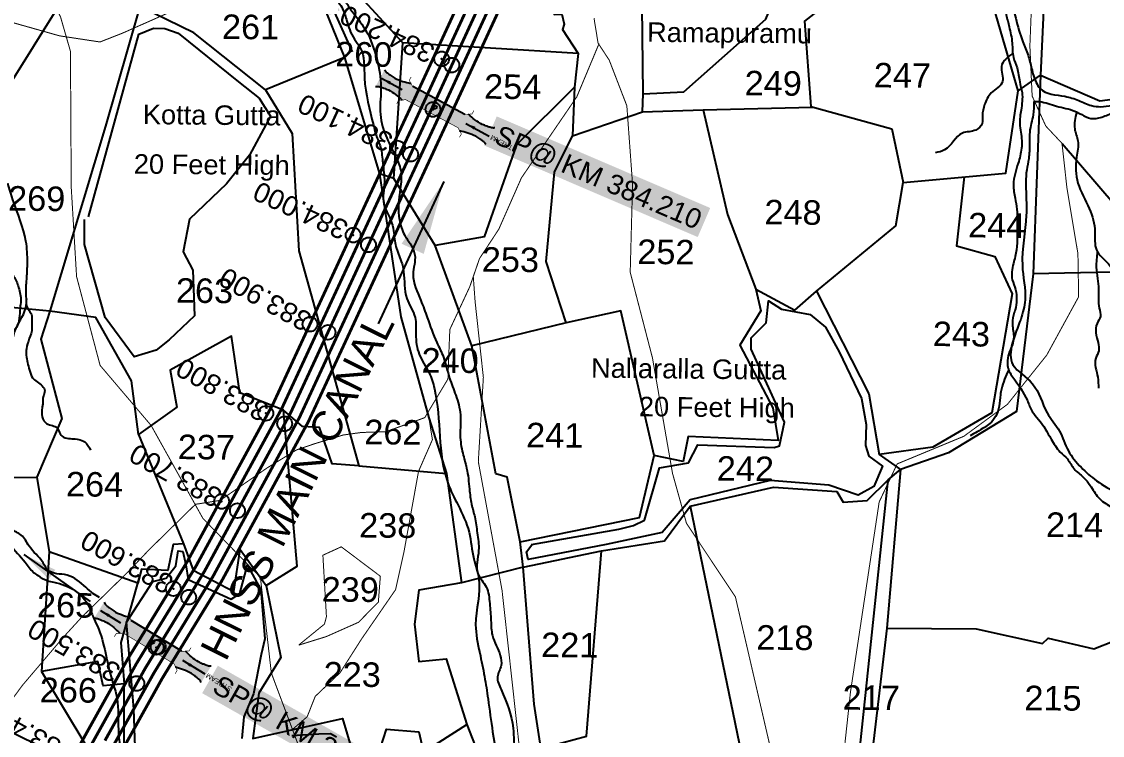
# Model space of a CAD drawing. Header units: feet. Extents: x 817754 to 828518, y 1577595 to 1585637.
# Drawn here: x 824773 to 825866, y 1581437 to 1582159 of the extents above; entities that cross this region are included whole.
import ezdxf
from ezdxf.enums import TextEntityAlignment as Align

# ---------------------------------------------------------------- set-up
doc = ezdxf.new("R2010")
doc.units = ezdxf.units.FT
doc.header["$LTSCALE"] = 15
doc.header["$MEASUREMENT"] = 0
doc.header["$PDMODE"] = 32
doc.header["$PDSIZE"] = 15
doc.linetypes.add('HIDDEN2', pattern=[0.1875, 0.125, -0.0625])
for name, color, linetype in [('CANAL1', 7, 'Continuous'), ('CSMark', 72, 'Continuous'), ('HILL', 17, 'Continuous'), ('PLOT', 7, 'Continuous'), ('PLOT NO', 7, 'Continuous'), ('ROADS', 6, 'HIDDEN2'), ('STRUCTURE', 5, 'Continuous'), ('TANKS-STREAM', 4, 'Continuous'), ('TEXT', 1, 'Continuous'), ('VILLAGE STONES', 240, 'Continuous')]:
    doc.layers.add(name, color=color, linetype=linetype)
doc.styles.get("Standard").update_dxf_attribs({"font": 'arial.ttf'})
doc.linetypes.add('DOTS', pattern='A,1e-06,-3,["●",Standard,S=3,R=0,X=-1.25,Y=-1.25],-3', length=6.000001)
doc.dimstyles.get("Standard").update_dxf_attribs({"dimtxt": 0.18, "dimasz": 35, "dimexe": 0.18, "dimexo": 0.0625, "dimgap": 0.09, "dimtad": 0, "dimtih": 1, "dimtoh": 1, "dimdec": 4, "dimzin": 0, "dimdsep": 46, "dimtxsty": 'Standard', "dimcen": 0.09, "dimadec": 0, "dimazin": 0, "dimtfac": 1, "dimtdec": 4, "dimtofl": 0, "dimtmove": 0, "dimatfit": 3, "dimfxl": 1, "dimtolj": 1, "dimtzin": 0, "dimarcsym": 0})

# ---------------------------------------------------------------- blocks, each defined once
blk = doc.blocks.new('SP')
at = {"layer": 'STRUCTURE'}
h = blk.add_hatch(dxfattribs=at)
h.set_pattern_fill('DASH', color=256, scale=8, style=0)
edge = h.paths.add_edge_path()
edge.add_spline(control_points=[(769825.7, 1706742.1), (769825.3, 1706741.8), (769823.8, 1706740.8), (769820.9, 1706740.3), (769817, 1706739.7), (769811.4, 1706738.9), (769804, 1706739.7), (769798.4, 1706741), (769795.6, 1706741.6)], knot_values=[0, 0, 0, 0, 1.613557, 5.24513, 8.624976, 13.470124, 22.190216, 30.746377, 30.746377, 30.746377, 30.746377], degree=3, periodic=0)
edge.add_line((769795.6, 1706741.6), (769792.6, 1706739.6))
edge.add_line((769792.6, 1706739.6), (769732.6, 1706739.6))
edge.add_line((769732.6, 1706739.6), (769729.6, 1706741.6))
edge.add_spline(control_points=[(769729.6, 1706741.6), (769726.9, 1706740.9), (769721.3, 1706739.5), (769713.9, 1706738.5), (769708.3, 1706739.1), (769704.4, 1706739.6), (769701.5, 1706740), (769700, 1706741), (769699.5, 1706741.3)], knot_values=[0, 0, 0, 0, 8.556161, 17.276253, 22.121402, 25.501247, 29.13282, 30.746377, 30.746377, 30.746377, 30.746377], degree=3, periodic=0)
edge.add_line((769699.5, 1706741.3), (769699.5, 1706722.1))
edge.add_spline(control_points=[(769699.5, 1706722.1), (769700, 1706722.4), (769701.4, 1706723.4), (769704.3, 1706724), (769708.2, 1706724.5), (769713.8, 1706725.3), (769721.2, 1706724.5), (769726.8, 1706723.3), (769729.6, 1706722.6)], knot_values=[0, 0, 0, 0, 1.613557, 5.24513, 8.624976, 13.470124, 22.190216, 30.746377, 30.746377, 30.746377, 30.746377], degree=3, periodic=0)
edge.add_line((769729.6, 1706722.6), (769732.6, 1706724.6))
edge.add_line((769732.6, 1706724.6), (769792.6, 1706724.6))
edge.add_line((769792.6, 1706724.6), (769795.6, 1706722.6))
edge.add_spline(control_points=[(769795.6, 1706722.6), (769798.4, 1706723.3), (769803.9, 1706724.8), (769811.3, 1706725.8), (769817, 1706725.1), (769820.9, 1706724.7), (769823.8, 1706724.2), (769825.2, 1706723.3), (769825.7, 1706723)], knot_values=[0, 0, 0, 0, 8.556161, 17.276253, 22.121402, 25.501247, 29.13282, 30.746377, 30.746377, 30.746377, 30.746377], degree=3, periodic=0)
edge.add_line((769825.7, 1706723), (769825.7, 1706742.1))
h.paths.add_polyline_path([(769764.2, 1706732.1, -1), (769761.1, 1706732.1, -1)], flags=0)
h.paths.add_polyline_path([(769761.1, 1706732.1, 1), (769764.2, 1706732.1, 1)], flags=16)
at = {"layer": 'STRUCTURE', "const_width": 0.628}
for points in [[(769726.6, 1706747.6), (769726.6, 1706743.6), (769732.6, 1706739.6), (769792.6, 1706739.6), (769798.6, 1706743.6), (769798.6, 1706747.6)], [(769726.6, 1706716.6), (769726.6, 1706720.6), (769732.6, 1706724.6), (769792.6, 1706724.6), (769798.6, 1706720.6), (769798.6, 1706716.6)]]:
    blk.add_lwpolyline(points, dxfattribs=at)
at = {"layer": 'STRUCTURE', "color": 3}
blk.add_lwpolyline([(769732.6, 1706724.6), (769792.6, 1706724.6)], dxfattribs=at)
blk.add_lwpolyline([(769732.6, 1706724.6), (769792.6, 1706724.6)], dxfattribs=at)
at = {"layer": 'STRUCTURE', "color": 0}
blk.add_circle((769762.6, 1706732.1), 1.55, dxfattribs=at)
at = {"layer": 'STRUCTURE'}
for points in [[(769699.5, 1706741.3), (769700.9, 1706740.5), (769704.4, 1706739.6), (769707.8, 1706739.2), (769712.6, 1706738.8), (769721.3, 1706739.7), (769729.6, 1706741.6)], [(769825.7, 1706742.1), (769824.3, 1706741.3), (769820.8, 1706740.3), (769817.5, 1706739.8), (769812.7, 1706739.2), (769804, 1706739.9), (769795.6, 1706741.6)], [(769699.5, 1706722.1), (769700.9, 1706723), (769704.4, 1706724), (769707.7, 1706724.5), (769712.5, 1706725), (769721.2, 1706724.4), (769729.6, 1706722.6)], [(769825.7, 1706723), (769824.3, 1706723.8), (769820.8, 1706724.7), (769817.4, 1706725.1), (769812.6, 1706725.5), (769803.9, 1706724.6), (769795.6, 1706722.6)]]:
    blk.add_spline(points, degree=3, dxfattribs=at)
at = {"layer": 'STRUCTURE', "color": 0}
blk.add_text('STREAM', height=5, dxfattribs=at).set_placement((769684.3, 1706732.1), align=Align.MIDDLE_CENTER)
for points in [[(769727.4, 1706732.1), (769700.8, 1706732.1)], [(769824.4, 1706732.1), (769800.5, 1706732.1)]]:
    blk.add_leader(points, dimstyle='Standard', override={"dimasz": 10, "dimgap": 0.09, "dimtad": 0}, dxfattribs=at)

msp = doc.modelspace()

# ---------------------------------------------------------------- linework, layer by layer
at = {"layer": 'CANAL1', "color": 1, "ltscale": 100, "const_width": 2}
msp.add_lwpolyline([(824857.2, 1581431.5), (824897.8, 1581504.4), (824911.1, 1581526.2), (824957.9, 1581602.9), (825044.9, 1581763), (825123.7, 1581933.2), (825139.7, 1581967.8), (825185.6, 1582066.5), (825188.1, 1582071.8), (825243.5, 1582192.2), (825267.9, 1582234), (825289, 1582266.3), (825312.9, 1582297.5), (825350, 1582341), (825357.2, 1582350), (825388, 1582388.8), (825481.5, 1582503.3), (825549, 1582590.8), (825682.3, 1582750.5), (825756, 1582836)], dxfattribs=at)
at = {"layer": 'CANAL1', "color": 5}
for points, const_width in [([(824865.9, 1581426.7), (824906.4, 1581499.4), (824966.6, 1581597.9), (825053.9, 1581758.5), (825148.8, 1581963.6), (825197.1, 1582067.6), (825252.4, 1582187.5), (825276.4, 1582228.7), (825297.2, 1582260.5), (825320.7, 1582291.2), (825357.7, 1582334.6), (825395.8, 1582382.6), (825489.3, 1582497.1), (825556.8, 1582584.5), (825695.2, 1582750.4), (825763.6, 1582829.5)], 3), ([(824865.9, 1581426.7), (824906.4, 1581499.4), (824966.6, 1581597.9), (825053.9, 1581758.5), (825148.8, 1581963.6), (825197.1, 1582067.6), (825252.4, 1582187.5), (825276.4, 1582228.7), (825297.2, 1582260.5), (825320.7, 1582291.2), (825357.7, 1582334.6), (825395.8, 1582382.6), (825489.3, 1582497.1), (825556.8, 1582584.5), (825695.2, 1582750.4), (825763.6, 1582829.5)], 1), ([(824796.6, 1581343), (824848.5, 1581436.4), (824889.1, 1581509.5), (824949.2, 1581607.9), (825036, 1581767.5), (825130.7, 1581972), (825179, 1582076), (825234.7, 1582196.8), (825259.4, 1582239.2), (825280.8, 1582272.1), (825305.2, 1582303.8), (825342.3, 1582347.3), (825380.2, 1582395.1), (825473.7, 1582509.5), (825541.2, 1582597.1), (825680, 1582763.3)], 3), ([(824796.6, 1581343), (824848.5, 1581436.4), (824889.1, 1581509.5), (824949.2, 1581607.9), (825036, 1581767.5), (825130.7, 1581972), (825179, 1582076), (825234.7, 1582196.8), (825259.4, 1582239.2), (825280.8, 1582272.1), (825305.2, 1582303.8), (825342.3, 1582347.3), (825380.2, 1582395.1), (825473.7, 1582509.5), (825541.2, 1582597.1), (825680, 1582763.3)], 1)]:
    msp.add_lwpolyline(points, dxfattribs=dict(at, const_width=const_width))
at = {"layer": 'CANAL1', "color": 1}
for points, const_width in [([(824874.7, 1581421.8), (824915.1, 1581494.4), (824975.2, 1581592.9), (825062.8, 1581754), (825157.9, 1581959.4), (825206.2, 1582063.4), (825261.3, 1582182.9), (825284.9, 1582223.4), (825305.3, 1582254.8), (825328.5, 1582284.9), (825365.5, 1582328.3), (825403.6, 1582376.3), (825497.2, 1582490.9), (825564.6, 1582578.3), (825702.8, 1582743.9), (825771.3, 1582823.1)], 3), ([(824874.7, 1581421.8), (824915.1, 1581494.4), (824975.2, 1581592.9), (825062.8, 1581754), (825157.9, 1581959.4), (825206.2, 1582063.4), (825261.3, 1582182.9), (825284.9, 1582223.4), (825305.3, 1582254.8), (825328.5, 1582284.9), (825365.5, 1582328.3), (825403.6, 1582376.3), (825497.2, 1582490.9), (825564.6, 1582578.3), (825702.8, 1582743.9), (825771.3, 1582823.1)], 1), ([(824788, 1581348.1), (824839.7, 1581441.2), (824880.5, 1581514.5), (824940.6, 1581612.9), (825027.1, 1581772), (825121.6, 1581976.3), (825169.9, 1582080.2), (825225.8, 1582201.4), (825250.8, 1582244.5), (825272.7, 1582277.9), (825297.4, 1582310.1), (825334.6, 1582353.7), (825372.4, 1582401.4), (825465.8, 1582515.8), (825533.4, 1582603.3), (825672.4, 1582769.8)], 3), ([(824788, 1581348.1), (824839.7, 1581441.2), (824880.5, 1581514.5), (824940.6, 1581612.9), (825027.1, 1581772), (825121.6, 1581976.3), (825169.9, 1582080.2), (825225.8, 1582201.4), (825250.8, 1582244.5), (825272.7, 1582277.9), (825297.4, 1582310.1), (825334.6, 1582353.7), (825372.4, 1582401.4), (825465.8, 1582515.8), (825533.4, 1582603.3), (825672.4, 1582769.8)], 1)]:
    msp.add_lwpolyline(points, dxfattribs=dict(at, const_width=const_width))
at = {"layer": 'CANAL1', "color": 1, "linetype": 'HIDDEN2', "ltscale": 5, "const_width": 3}
msp.add_lwpolyline([(824857.2, 1581431.5), (824897.8, 1581504.4), (824957.9, 1581602.9), (825044.9, 1581763), (825139.7, 1581967.8), (825188.1, 1582071.8), (825243.5, 1582192.2), (825267.9, 1582234), (825289, 1582266.3), (825312.9, 1582297.5), (825350, 1582341), (825388, 1582388.8), (825481.5, 1582503.3), (825549, 1582590.8), (825687.6, 1582756.8)], dxfattribs=at)
at = {"layer": 'CSMark', "color": 2}
for p in [(825197.7, 1582121.4), (825189, 1582070.2), (825153, 1582031.2), (825108.3, 1581943), (825064.6, 1581852.9), (825019.9, 1581762.7), (824975.2, 1581673.5), (824926.4, 1581585.2), (824908.9, 1581525.8)]:
    msp.add_point(p, dxfattribs=at)
at = {"layer": 'CSMark', "color": 3}
for p in [(825208, 1582115.1), (825166.3, 1582024.9), (825123.7, 1581933.2), (825082.7, 1581844.7), (825039, 1581752.1), (824991.2, 1581664.2), (824941.8, 1581576.6), (824911.1, 1581526.2), (824889.4, 1581489.3)]:
    msp.add_point(p, dxfattribs=at)
at = {"layer": 'HILL', "lineweight": -2}
for points in [[(824840.5, 1581961.5), (824891.6, 1582146.5), (824906.4, 1582152.5), (824917.7, 1582152.2), (824931.2, 1582147.3), (824992.3, 1582098.2), (825013, 1582081.7), (825024.5, 1582063.5), (825003.3, 1582024), (824980, 1581994.8), (824942.6, 1581959.1), (824936.4, 1581926.1), (824946.1, 1581907.5), (824947.6, 1581861.3), (824922.3, 1581837.2), (824909.1, 1581826.5), (824886.6, 1581820), (824857.4, 1581859.6), (824836.4, 1581933.6), (824836.6, 1581959)], [(825825.1, 1582035.9), (825878.7, 1581973.4), (825940.7, 1581871.6), (825963.1, 1581829.8), (825994.8, 1581799.5), (826089.3, 1581757.5), (826166.1, 1581716.2), (826224.7, 1581658.9), (826291.3, 1581549.5), (826353.8, 1581469.9), (826468.3, 1581370.4), (826549.1, 1581277.1), (826675.6, 1581172.2), (826790.2, 1581115.8), (826893.1, 1581071.7), (827124.8, 1580941.4)], [(825288.7, 1581630), (825376.9, 1581645.5), (825391.9, 1581649.3), (825402.9, 1581654.6), (825418.1, 1581707.4), (825447.2, 1581712.5), (825456.8, 1581730.7), (825534, 1581728), (825539.4, 1581729.8), (825544.6, 1581753.8), (825510.6, 1581827.7), (825510.6, 1581839), (825525.9, 1581854.4), (825528.1, 1581876.5), (825541.5, 1581868.2), (825570.5, 1581862.8), (825585.9, 1581849.9), (825599.8, 1581825), (825622.3, 1581777.6), (825627.2, 1581751.5), (825626.5, 1581730.1), (825629.7, 1581719.4), (825643.4, 1581709.1), (825634.8, 1581688.5), (825619, 1581680), (825589.3, 1581690.1), (825529.8, 1581694.6), (825449, 1581675.1), (825420.7, 1581642), (825364.1, 1581629.9), (825285.1, 1581614.9), (825283.5, 1581622.5), (825288.9, 1581629.7)], [(824890.2, 1581356.8), (824886.4, 1581463.6), (824879.1, 1581551.2), (824905.6, 1581592.4), (824919.2, 1581595.7), (824929, 1581608.4), (824931.1, 1581623.6), (824935.8, 1581622.9), (824938.9, 1581609.4), (824941.4, 1581594.6), (824984.8, 1581574.5), (824993.7, 1581580.3), (825001.2, 1581609.5), (825006.3, 1581599.5), (825014.7, 1581583.9), (825019, 1581534.6), (825015.3, 1581518.6), (825007.3, 1581478.9), (824997.5, 1581455.6), (824995.6, 1581433.7)], [(825046.1, 1581436.6), (825073.6, 1581438.4), (825085.4, 1581438.8), (825091.5, 1581435.3)]]:
    msp.add_lwpolyline(points, dxfattribs=at)
at = {"layer": 'PLOT', "lineweight": -2}
for points in [[(825030.3, 1582790.2), (824993.9, 1582736.5), (824960.4, 1582726.2), (824912.4, 1582718.3), (824900.2, 1582646.4), (824890.9, 1582593.2), (824862.6, 1582488), (824855.9, 1582464.9), (824853.7, 1582420.4), (824746.7, 1582336.3), (824779.1, 1582265.4), (824812.7, 1582178.3), (824670.7, 1581951.5)], [(825149.3, 1582000.4), (825158.4, 1582137.6), (825092, 1582210), (825074.7, 1582221.5), (825047.8, 1582214.5), (824964.8, 1582243.9), (824886.7, 1582317.7)], [(824880, 1582291.7), (825010, 1582198.1), (825072.2, 1582190.1), (825099.6, 1582122.8), (825019.6, 1582090.2), (824947.2, 1582147.6), (824892.4, 1582174.4), (824857.6, 1582053.2), (824801.5, 1581866.2), (824624.2, 1581883)], [(825859.9, 1582297.9), (825853.1, 1582284.8), (825825.5, 1582283.9), (825809, 1582229.1), (825803.4, 1582104.9), (825795.8, 1581903.8), (825779, 1581764.7), (825710.2, 1581722.7), (825661.7, 1581706)], [(825803.4, 1582104.9), (825863.5, 1582078.8), (825881.1, 1582081.3), (825887.9, 1582097.4), (825905.8, 1582098.4), (825905.8, 1582136.5), (826018.8, 1582154.2), (826016.5, 1582198.1), (826023.5, 1582293.2)], [(825332, 1582092.8), (825329.9, 1582043.4), (825400.8, 1582067.8), (825401.6, 1582085.9), (825400.3, 1582204), (825393.4, 1582218.4), (825401.3, 1582253.7), (825385.4, 1582273.7)], [(825401.6, 1582085.9), (825442.7, 1582088.1), (825525.6, 1582161.5), (825544, 1582207.2), (825578.3, 1582221.7), (825583.2, 1582265.1)], [(825303.5, 1582244.3), (825311.6, 1582166.4), (825319.4, 1582166.5), (825321.5, 1582156.5), (825319.9, 1582151), (825335.9, 1582126.8), (825158.4, 1582137.6)], [(825661.6, 1582235.6), (825564.8, 1582159.6), (825571.2, 1582073.1), (825653.1, 1582050.7), (825664.3, 1581996.3), (825768.4, 1582005.8), (825780.8, 1582089.1), (825803.4, 1582104.9)], [(825780.8, 1582089.1), (825742.6, 1582220)], [(825099.6, 1582122.8), (825134.7, 1582005), (825156.4, 1581860.3), (825184.8, 1581758.1), (825202.7, 1581701.9), (825217.7, 1581591), (825174.7, 1581583.8), (825170.1, 1581549.3), (825174.8, 1581511.7), (825202.2, 1581514.4), (825223.3, 1581447.7), (825258, 1581358.7), (825327.4, 1581280.2), (825352.7, 1581250.4)], [(825335.9, 1582126.8), (825332, 1582092.8), (825273.3, 1582034.4), (825240.8, 1581941.4), (825191.3, 1581932.4)], [(825019.6, 1582090.2), (825046.6, 1582045.8), (825053.4, 1581927.2), (825113.8, 1581709.4), (825202.7, 1581701.9)], [(825400.8, 1582067.8), (825462.2, 1582069.8), (825572.9, 1582072.6)], [(825462.2, 1582069.8), (825486.9, 1581964), (825515.6, 1581888.5), (825555, 1581867.1), (825576.8, 1581886.3), (825656.9, 1581952.3), (825664.3, 1581996.3)], [(825323.7, 1581854.1), (825303.4, 1581916.2), (825311.8, 1582006.9), (825329.9, 1582043.4)], [(825280, 1581607), (825277.2, 1581632.7), (825263.9, 1581698.1), (825252.5, 1581701.4), (825228.1, 1581831), (825191.3, 1581932.4), (825149.3, 1582000.4), (825134.7, 1582005)], [(825726.1, 1582001.9), (825718.4, 1581932.3), (825757.1, 1581921.3), (825774.6, 1581883.5), (825754, 1581763.3), (825694.3, 1581728.3), (825640.1, 1581721.1), (825661.7, 1581706)], [(826073.1, 1581719.7), (825904.5, 1581739.7), (825875.5, 1581905.4), (825795.8, 1581903.8)], [(825515.6, 1581888.5), (825520.6, 1581866.5), (825499.4, 1581831.7), (825532.8, 1581768.4), (825538.1, 1581735.3), (825447.1, 1581739.2), (825441.8, 1581714), (825412.5, 1581720.1), (825378.9, 1581866.4), (825323.7, 1581854.1), (825228.1, 1581831)], [(825576.8, 1581886.3), (825629.6, 1581782.4), (825640.1, 1581721.1)], [(824801.5, 1581866.2), (824792.4, 1581837.9), (824813.5, 1581757.6), (824788.2, 1581698), (824800.9, 1581622.4), (824793.1, 1581501.4), (824837.9, 1581427), (824848, 1581428.1), (824851.4, 1581410.2), (824786.4, 1581428.1), (824698.2, 1581471), (824634.9, 1581567.2)], [(825113.8, 1581709.4), (825087.1, 1581711.5), (825074.2, 1581748.5), (825057.1, 1581749.5), (825037.8, 1581766), (824993.5, 1581783.5), (824985.3, 1581840.8), (824923, 1581806.5), (824930, 1581769), (824891.2, 1581741.3), (824883.9, 1581795.5), (824847.9, 1581859.8), (824801.5, 1581866.2)], [(824936.5, 1581630.7), (824946.4, 1581603.8), (824987.6, 1581582.5), (824993.9, 1581624.9), (825020.3, 1581588.4), (825051.7, 1581607.9), (825037.8, 1581766)], [(824891.2, 1581741.3), (824936.5, 1581630.7), (824926.3, 1581630), (824920.7, 1581603.6), (824894.2, 1581604.9), (824890.4, 1581590.8), (824800.9, 1581622.4)], [(825277.2, 1581632.7), (825397.8, 1581657.4), (825412.5, 1581720.1)], [(825449.2, 1581668.7), (825533.2, 1581688), (825597.3, 1581683.6), (825603.9, 1581672.7), (825627.9, 1581674.3), (825649.2, 1581695.3), (825661.7, 1581706), (825648.1, 1581545.3), (825634.6, 1581430.8), (825618.8, 1581313.2), (825644.4, 1581254.5)], [(824635.3, 1581697.3), (824788.2, 1581698)], [(825621, 1581425.9), (825649.2, 1581695.3)], [(825356.8, 1581281.3), (825306.6, 1581369.4), (825306.9, 1581425.9), (825344.2, 1581436), (825359.5, 1581623.6), (825423.2, 1581633.5), (825449.2, 1581668.7), (825502.7, 1581409.3), (825515.7, 1581263.9)], [(825280, 1581607), (825359.5, 1581623.6)], [(825306.6, 1581369.4), (825291.3, 1581468.2), (825280, 1581607), (825217.7, 1581591)], [(824892.3, 1581597.8), (824873.3, 1581530.9), (824876.5, 1581488.9), (824855.5, 1581487), (824850, 1581511.7), (824793.1, 1581501.4)], [(825020.3, 1581588.4), (825035.2, 1581515.5), (825012.9, 1581479.4), (825006.6, 1581433.7), (825097.5, 1581454), (825106.8, 1581422), (825135.9, 1581424), (825141.9, 1581443), (825174.6, 1581440.3), (825179.5, 1581419.7), (825223.3, 1581447.7)], [(825648.1, 1581545.3), (825738.2, 1581544.5), (825805.5, 1581529.8), (825811, 1581535.3), (825857.4, 1581524.3), (825877.7, 1581532.5), (825993, 1581516.7), (826013, 1581491.8)], [(824851.4, 1581410.2), (824868.8, 1581391.3), (824870.9, 1581371.7), (824883.3, 1581371.9), (824882.7, 1581387), (824876.7, 1581427.4), (824876.5, 1581488.9)]]:
    msp.add_lwpolyline(points, dxfattribs=at)
at = {"layer": 'ROADS', "linetype": 'DOTS', "lineweight": -2, "ltscale": 0.15, "const_width": 1}
for points in [[(825064.6, 1581395.3), (825025.5, 1581499.8), (825014.4, 1581596.6), (824956.3, 1581656.3), (824903.9, 1581750.4), (824852.3, 1581811.2), (824828.5, 1581901.1), (824823.1, 1581991.5), (824822.3, 1582129.1), (824812.3, 1582163.8), (824791.5, 1582205.3), (824825.2, 1582350), (824844.4, 1582383.8), (824850.8, 1582518.1), (824880.9, 1582607.7), (824908.7, 1582717.3)], [(824333, 1582202.4), (824451.4, 1582210.9), (824626.5, 1582197), (824811.3, 1582144.7), (824852.2, 1582138.5), (824875.1, 1582147.5), (824924.3, 1582169.3), (825039.4, 1582187.5), (825178.8, 1582225), (825221.7, 1582248.5), (825360.4, 1582257.7), (825376.7, 1582256.7), (825382.4, 1582314.6), (825426.9, 1582319.6), (825447.6, 1582321.3), (825487.3, 1582312.8), (825630, 1582257), (825702, 1582235), (825729, 1582230.5), (825809.7, 1582271.6), (825815.5, 1582282.8), (825841.6, 1582291.3), (825854.2, 1582314.2), (825867.7, 1582360.1)], [(825594.9, 1581270.8), (825600.1, 1581287.2), (825595.5, 1581335.3), (825611.2, 1581480.9), (825640.2, 1581673), (825658.4, 1581711.5), (825725.9, 1581739.5), (825769.8, 1581771.7), (825809.6, 1581821.5), (825841.9, 1581880.6), (825841.2, 1581924.2), (825830.1, 1581990.5), (825825.1, 1582035.9), (825808.7, 1582053.4), (825794.9, 1582083.8), (825792.6, 1582134.5), (825797.3, 1582251.8), (825809.7, 1582271.6)], [(825529.1, 1581428.8), (825494.8, 1581576.9), (825456.2, 1581635), (825445.3, 1581651.4), (825431.2, 1581701.9), (825410.9, 1581818.8), (825388.4, 1581905.5), (825390.8, 1581994.4), (825385, 1582073.9), (825367.2, 1582120.1), (825355.9, 1582137.4), (825351.8, 1582162.6)]]:
    msp.add_lwpolyline(points, dxfattribs=at)
at = {"layer": 'ROADS', "lineweight": -2, "ltscale": 10, "const_width": 1}
for points in [[(825357, 1582137.1), (825334.4, 1582083), (825299.7, 1582032.2), (825278.4, 1582001), (825255.5, 1581949), (825236, 1581919.3), (825226.1, 1581890.7), (825206, 1581847.6), (825205.1, 1581826.3), (825204.1, 1581797.5), (825180.6, 1581758.3), (825141.3, 1581744.1), (825116.4, 1581743.3), (825098.4, 1581740.8), (825069.2, 1581731.9), (825051, 1581725.7), (825021.3, 1581707.5), (824973.7, 1581674.6), (824948.7, 1581670.6), (824902.1, 1581624.9), (824878.3, 1581600), (824833.7, 1581556.4), (824814.7, 1581535.6), (824773.8, 1581487.5), (824750.8, 1581456.2)], [(825108, 1581222.2), (825162.8, 1581214.8), (825223.9, 1581189), (825226.1, 1581212.8), (825243, 1581225.2), (825256, 1581264), (825253.7, 1581280.6), (825271.7, 1581354.9), (825279.3, 1581397.2), (825258.8, 1581583.6), (825234.8, 1581713.8), (825239.9, 1581799.1), (825231.6, 1581875.2), (825229.7, 1581901.1)], [(825183.7, 1581764.6), (825188.4, 1581736.1), (825174.3, 1581703.9), (825159.7, 1581622.9), (825151.1, 1581584.2), (825116.5, 1581534), (825095, 1581500.2), (825069.9, 1581476.3), (825061.7, 1581455.6), (825047.3, 1581443.2)], [(825053.2, 1581528.2), (825079.2, 1581549.4), (825081.2, 1581556.9), (825077.6, 1581619.1), (825096.2, 1581627.6), (825135.7, 1581597.8), (825133.7, 1581571.7), (825113.6, 1581551.2), (825081.2, 1581536.8), (825053.2, 1581528.1)]]:
    msp.add_lwpolyline(points, dxfattribs=at)
at = {"layer": 'TANKS-STREAM', "lineweight": -2}
for points in [[(824920.7, 1582633), (824942.3, 1582639.6), (824959.4, 1582647.2), (824977.7, 1582657), (824994.2, 1582663.2), (825020.9, 1582664), (825040.8, 1582657.8), (825065, 1582649), (825078.6, 1582639.9), (825088.4, 1582635.3), (825100, 1582626.2), (825111.9, 1582606.5), (825119.4, 1582599.7), (825130, 1582592.8), (825142.4, 1582587), (825158.7, 1582579), (825187.5, 1582562.2), (825225.2, 1582553.6), (825237.4, 1582551.2), (825253.6, 1582548), (825272.1, 1582546.4), (825282.9, 1582550), (825299.5, 1582554.8), (825315.5, 1582555.9), (825339.2, 1582556.4), (825356.3, 1582561.8), (825382.7, 1582561.5), (825397.5, 1582558.9), (825407.9, 1582547.8), (825429.7, 1582532.1), (825439, 1582516.5), (825477.2, 1582484.9), (825482.1, 1582466.1), (825493.2, 1582455.2), (825503.7, 1582445.2), (825515.1, 1582433.9), (825522.7, 1582421.8), (825530.3, 1582421.1), (825535.5, 1582418.8), (825541.4, 1582410), (825558.6, 1582399.3), (825577.8, 1582393.4), (825629.3, 1582390.4), (825643.5, 1582388), (825661.5, 1582384.5), (825676.2, 1582377.2), (825690.3, 1582368.3), (825701.3, 1582361.7), (825715.4, 1582354.5), (825720.6, 1582343.2), (825726.7, 1582331.2), (825732.6, 1582315.2), (825742.8, 1582303.4), (825747.9, 1582293.9), (825744.5, 1582279.2), (825739, 1582265.2), (825744.9, 1582241), (825748.5, 1582226.2), (825752.4, 1582214.7), (825755.8, 1582204.9), (825758.7, 1582194.6), (825763.8, 1582183.4), (825766.3, 1582175.6), (825768.7, 1582166.1), (825771.6, 1582153.9), (825774.7, 1582137.4), (825776, 1582122.9), (825779.7, 1582112.4), (825782.3, 1582098.3), (825784.7, 1582087.3), (825783.7, 1582069.5), (825782.4, 1582055.7), (825784.4, 1582038.7), (825782.8, 1582023.3), (825780.7, 1582015.8), (825776, 1581994.1), (825777.6, 1581980.4), (825779.5, 1581969.4), (825779.6, 1581956.4), (825779.1, 1581928.2), (825775.9, 1581914.2), (825774.8, 1581897.9), (825778.2, 1581887.9), (825779.1, 1581877.4), (825777.7, 1581867.4), (825775.9, 1581862.1), (825775.1, 1581851.2), (825776.2, 1581837.8), (825770.7, 1581820.9), (825770.1, 1581811.1), (825771.8, 1581805.1), (825775.3, 1581799.3), (825790.1, 1581775.6), (825795, 1581764.5), (825801.4, 1581756.5), (825814.2, 1581736.6), (825823.3, 1581723.5), (825830.5, 1581716.5), (825837.4, 1581706.4), (825846.8, 1581697.9), (825853.5, 1581689.8), (825861.9, 1581677.5), (825874.3, 1581668.4), (825897.2, 1581659.9), (825908.2, 1581655.8), (825918.3, 1581646), (825925.7, 1581635.4), (825932.6, 1581623.6), (825943.1, 1581609.6), (825957.7, 1581601.5), (825975.4, 1581588.5), (825982.3, 1581580.5), (825990.2, 1581567.4)], [(824714.3, 1582309.7), (824726.6, 1582309), (824735.7, 1582301.9), (824748.3, 1582300.3), (824762.9, 1582300.9), (824785.6, 1582302.4), (824809.2, 1582301.1), (824826, 1582300.3), (824845.1, 1582302.5), (824863.7, 1582302.7), (824889.6, 1582294.7), (824895.2, 1582287.3), (824904.3, 1582281.6), (824911.6, 1582276.2), (824917.5, 1582264.6), (824933.1, 1582253.4), (824964.8, 1582243.9), (824975.5, 1582231.7), (824983.2, 1582225.6), (824990.5, 1582221), (825000.6, 1582215.3), (825012.8, 1582207), (825027.1, 1582201.9), (825051.3, 1582192.8), (825072.2, 1582190.1), (825088.1, 1582183.7), (825097.5, 1582172), (825101.9, 1582159.7), (825104.7, 1582150.9), (825109.5, 1582141.4), (825115.1, 1582133.4), (825119.7, 1582102.1), (825128.7, 1582054.6), (825131.4, 1582044.4), (825135.9, 1582031.8), (825138.2, 1582015.9), (825139.8, 1581997), (825139.3, 1581974.4), (825146.1, 1581958.6), (825149.1, 1581947.3), (825151.4, 1581931.5), (825156.9, 1581916.4), (825159.2, 1581906.2), (825162.5, 1581878.9), (825170.8, 1581859.8), (825171.6, 1581842.6), (825175, 1581822.5), (825185, 1581803.8), (825190.4, 1581787.6), (825204, 1581692.3), (825214.3, 1581669.7), (825225.4, 1581642.5), (825230.2, 1581615.4), (825235.3, 1581595.5), (825232.1, 1581548.8), (825236.2, 1581520.4), (825241, 1581496.4), (825244.6, 1581473.7), (825249.3, 1581440.3), (825256.4, 1581394.3), (825259.3, 1581371.7), (825264.9, 1581360.6), (825279.7, 1581347.6), (825292.9, 1581329.6), (825314.1, 1581304.2), (825320.8, 1581294), (825333.6, 1581286.5), (825339.8, 1581275.2), (825346.8, 1581263.6), (825353.6, 1581257.4), (825365.5, 1581248.7), (825398.9, 1581239), (825416.1, 1581232.3), (825438.2, 1581227.4), (825448.3, 1581225.4), (825464.8, 1581226.3), (825501.4, 1581233.1), (825514, 1581232.7), (825576.5, 1581234.2), (825603.4, 1581236.1), (825626.9, 1581232.1), (825643.3, 1581230.8), (825667.4, 1581235.8), (825686.3, 1581236.4), (825692.1, 1581236.1), (825729.7, 1581237.7), (825742, 1581243.2), (825757, 1581246.1), (825763.9, 1581243), (825777.9, 1581241.6), (825828.3, 1581242.8), (825851.9, 1581234.3), (825875.5, 1581231.8), (825904.8, 1581226.7), (825936.6, 1581218.1), (825954.1, 1581214.4), (826023.9, 1581190.6), (826056.3, 1581188.1), (826092.6, 1581181.1), (826124.5, 1581174.7), (826143.7, 1581170.6), (826159, 1581163.4), (826185.8, 1581133.4), (826196.7, 1581124.1), (826217.2, 1581089), (826225.6, 1581055.2), (826239, 1581033.7), (826256.7, 1581009.5), (826271, 1580994), (826288.3, 1580972.8), (826297.8, 1580959.6), (826308.2, 1580945.1), (826314.2, 1580932.8), (826325, 1580922.6), (826353.8, 1580890.7), (826361.4, 1580876), (826364.1, 1580866.1), (826373.1, 1580858.4), (826391.8, 1580835.8), (826400.7, 1580821), (826404.2, 1580815.4), (826411, 1580802.1), (826416.6, 1580788)], [(824552, 1582298.6), (824556.5, 1582289.7), (824558.9, 1582278.8), (824560.1, 1582262.8), (824560, 1582247.4), (824563.9, 1582235.4), (824579.1, 1582212.3), (824588.9, 1582200), (824595.9, 1582171.5), (824599.9, 1582158.6), (824609.7, 1582149.8), (824620.6, 1582131.1), (824628.9, 1582120), (824634.9, 1582108.8), (824639.6, 1582080.6), (824657.2, 1582057.8), (824670.6, 1582035.8), (824678.1, 1582023.8), (824691.6, 1582008), (824698.7, 1581996.2), (824713.5, 1581984.8), (824726.4, 1581969.5), (824739, 1581946.4), (824748.7, 1581917.9), (824753.6, 1581912.4), (824764.8, 1581901.5), (824769.9, 1581890.1), (824772.1, 1581876.7), (824771.4, 1581869.1), (824767.8, 1581849.7), (824755.7, 1581836.2), (824752.1, 1581824.9), (824749.3, 1581809), (824747.7, 1581797.3), (824744.4, 1581782), (824740.1, 1581766.3), (824737.7, 1581757.9), (824734.7, 1581744), (824728.9, 1581725.3), (824726.5, 1581711.9), (824724.8, 1581697.7), (824730, 1581679.9), (824733.7, 1581673.5), (824741.4, 1581663.5), (824747.2, 1581658.8), (824761.8, 1581630.2), (824776.5, 1581612), (824785.1, 1581601.7), (824789.5, 1581598.5), (824799, 1581593.4), (824805.4, 1581591.9), (824827.2, 1581583), (824840.7, 1581568), (824845.3, 1581556.6), (824849.5, 1581547.3), (824864.4, 1581492.5), (824868.7, 1581478), (824870.7, 1581445.7), (824872.2, 1581427.6), (824881.8, 1581393), (824882.3, 1581371.9), (824882.9, 1581358.6), (824878.1, 1581346.2), (824868.4, 1581336.7), (824860.2, 1581326.3), (824842.9, 1581313.2), (824830.6, 1581305.9), (824813.4, 1581301.7), (824784.2, 1581296.8), (824778.8, 1581280.3), (824784.6, 1581251.7), (824790, 1581238.3)], [(824851.8, 1581576.4), (824845.1, 1581580.5), (824837.9, 1581586.6), (824818.9, 1581598.9), (824799.7, 1581603.8), (824794.6, 1581611.5), (824780.5, 1581628.3), (824772.4, 1581639.5), (824763.5, 1581645.6), (824759.8, 1581660.9), (824751, 1581669.6), (824735.2, 1581697.7), (824734, 1581718.3), (824734.4, 1581731.4), (824738.1, 1581742.2), (824741.3, 1581745.6), (824744.5, 1581751.6), (824749.4, 1581764.6), (824749.5, 1581772.3), (824758.7, 1581791.7), (824759.5, 1581799.9), (824761.3, 1581815.8), (824767.3, 1581848.9), (824777.6, 1581871.4), (824777.5, 1581884.9), (824778.2, 1581900.3), (824778.8, 1581915.1), (824777.3, 1581936.8), (824764.2, 1581978.7), (824756.2, 1582005.4), (824746.1, 1582031.3), (824739.9, 1582041.5), (824735.1, 1582054.3), (824726.8, 1582089.7), (824720.9, 1582101.4), (824716.7, 1582114.2), (824714.9, 1582135), (824715.1, 1582147.8), (824706.2, 1582161.9), (824687.4, 1582195.5), (824679.5, 1582208.7), (824678.9, 1582225.4), (824677.5, 1582236.1), (824673, 1582246.2), (824657.8, 1582269.7), (824656.4, 1582279.8), (824652.9, 1582289.4)], [(824972.8, 1582234.8), (824990.3, 1582229.2), (824994.7, 1582224.7), (825005, 1582220.6), (825017, 1582215.9), (825056.3, 1582205.9), (825078.3, 1582200.2), (825090.9, 1582195.8), (825099.5, 1582181.4), (825105.6, 1582171.5), (825118.5, 1582154.3), (825122.9, 1582146.7), (825133.1, 1582117.3), (825136.3, 1582089.8), (825135.7, 1582077.7), (825137.8, 1582053.1), (825141.1, 1582044), (825150.8, 1582023), (825156.3, 1582008.7), (825155.8, 1581990), (825155, 1581958.4), (825160.2, 1581943.2), (825166.5, 1581933.3), (825170.6, 1581922.8), (825168.9, 1581903.5), (825176.6, 1581877), (825183.2, 1581859.5), (825192.8, 1581834.4), (825199.5, 1581819.6), (825205.7, 1581798.4), (825212, 1581781), (825216.7, 1581761.3), (825216.5, 1581740.5), (825219, 1581722.3), (825223, 1581707.2), (825225.8, 1581685.9), (825227.9, 1581670.8), (825231.2, 1581657.9), (825233.7, 1581641.7), (825235.1, 1581623.9), (825234.3, 1581600.6), (825242.7, 1581587.1), (825246.3, 1581570.1), (825247.6, 1581553), (825249, 1581537.9), (825253, 1581527.6), (825257.8, 1581507.5), (825254.2, 1581496), (825257.9, 1581483.1), (825270, 1581444), (825272, 1581417.9), (825276, 1581394.4), (825276.9, 1581377.4), (825286.2, 1581362.6), (825302.3, 1581340.1), (825310.5, 1581321.5), (825320.9, 1581308.9), (825330.3, 1581297.8), (825335.8, 1581283.8), (825350.1, 1581276.1), (825364.4, 1581264.6), (825379.1, 1581257.6), (825398, 1581248.7), (825419.1, 1581241.7), (825433.5, 1581238.9), (825476.6, 1581234.3), (825496.7, 1581241), (825516.1, 1581240.8), (825560.8, 1581251.6), (825593.7, 1581246.3), (825618.6, 1581243), (825659.1, 1581241.5), (825674.3, 1581244.4), (825708.4, 1581247.1), (825741, 1581250.9), (825769.5, 1581254.4), (825796.4, 1581259.4), (825831.2, 1581257.6), (825890, 1581244.5), (825918.4, 1581240.8), (825930.5, 1581240.3), (825951.3, 1581234.1), (825983.7, 1581219.8), (826001.8, 1581211.6), (826035.4, 1581203.7), (826080.4, 1581194.2), (826109.2, 1581194.7), (826138.7, 1581192.5), (826156.5, 1581188.5), (826171.2, 1581187.6), (826185.6, 1581188.2), (826195.9, 1581189.3), (826224.2, 1581194.3), (826227.3, 1581199.5), (826239.1, 1581209.9), (826275.5, 1581219.1), (826293.5, 1581232.6), (826314.8, 1581246.3), (826340.4, 1581265), (826359.8, 1581273.5), (826378.4, 1581278.2), (826392.9, 1581293.6), (826413.9, 1581304.4), (826431.8, 1581314.8)], [(825763.3, 1582222.3), (825765.4, 1582206), (825771, 1582190.9), (825778.3, 1582162.5), (825785.6, 1582138.7), (825790.8, 1582125.1), (825794.3, 1582111.7), (825799, 1582097.4), (825802.9, 1582091.3), (825828, 1582083.5), (825842, 1582079.3), (825854.8, 1582074.1), (825864.2, 1582073), (825875.6, 1582074.1), (825886.8, 1582077.6), (825891.5, 1582086.5), (825897.7, 1582092.5), (825920.7, 1582090.4), (825929.4, 1582086.9), (825955.2, 1582078.1), (825975.7, 1582065.3), (825982.4, 1582058.2), (825993.9, 1582046.7), (826001.9, 1582040.1), (826011.4, 1582027.4), (826019.8, 1582013.7), (826043.5, 1581996.1), (826055.3, 1581987.5), (826072.4, 1581979.1), (826107.3, 1581976.6), (826134.8, 1581980.9), (826155.8, 1581971.2), (826166.7, 1581970.6), (826195.5, 1581970.3), (826206.5, 1581972.2), (826235.9, 1581982.8), (826271.2, 1581994), (826288.2, 1582001.1), (826312.9, 1582012.2), (826329, 1582029), (826342.1, 1582049), (826353.2, 1582066.1), (826362, 1582071.8), (826392.3, 1582091.8), (826401.7, 1582105.3)], [(825775.3, 1582126.9), (825763.9, 1582113.7), (825764.9, 1582098.4), (825753.6, 1582086.9), (825746.7, 1582075.1), (825744.7, 1582063.9), (825744.3, 1582056.1), (825737.9, 1582049.4), (825724.4, 1582046.2), (825706.3, 1582029.2), (825697.3, 1582026.3)], [(825796.5, 1582078.3), (825802.4, 1582078.1), (825819.6, 1582073.6), (825838.2, 1582068.4), (825856.5, 1582060.9), (825868.5, 1582063.6), (825880.7, 1582068.1), (825901.1, 1582076.2), (825907.9, 1582081.7), (825926.9, 1582075.2), (825935.1, 1582071.7), (825949.1, 1582069.6), (825959.7, 1582059.2), (825967.6, 1582052.4), (825985.4, 1582045.7), (826003.3, 1582020.5), (826012, 1582004.3), (826018.1, 1581987.6), (826022.6, 1581980.1), (826043.7, 1581972.5), (826059.5, 1581966.3), (826063.2, 1581959), (826064, 1581946.8), (826063.8, 1581931.9), (826061.5, 1581923.9), (826054.4, 1581901), (826052.2, 1581891.7), (826050.5, 1581883.5), (826038.1, 1581863.2), (826035.1, 1581849.2), (826026.1, 1581840.2), (826010, 1581823.5), (826009.9, 1581811.6), (826014.4, 1581795.9), (826022.1, 1581781.2), (826030.8, 1581769.2), (826038.2, 1581761.5), (826064.3, 1581748.7), (826075.6, 1581735.2), (826087.5, 1581722.7), (826100.1, 1581711.4)], [(825796.5, 1582078.3), (825795.9, 1582064.6), (825792.4, 1582047.6), (825792.3, 1582035.4), (825791.4, 1582020.3), (825789.4, 1582009), (825788.8, 1581983.6), (825789, 1581963.2), (825785, 1581912.7), (825787.7, 1581877.4), (825783.3, 1581857.8), (825775.5, 1581811.9), (825795.3, 1581792.6), (825810, 1581763.3), (825822.5, 1581744.7), (825831.5, 1581724.7), (825844.4, 1581708.1), (825860, 1581694.5), (825880.9, 1581680.9), (825893.9, 1581669.3), (825907.1, 1581656.4)], [(825840, 1582067.5), (825837.9, 1582050.5), (825841.2, 1582038.3), (825839.7, 1582021.8), (825841.2, 1581995.7), (825852.7, 1581969.9), (825858.4, 1581946.2), (825859.9, 1581928.1), (825872, 1581914), (825885.3, 1581890.7), (825901.5, 1581859.5), (825909.6, 1581824.4), (825924.4, 1581786.8), (825931.8, 1581771.1), (825939.3, 1581757.1), (825951.8, 1581745.2), (825962.7, 1581740), (825975.9, 1581731.3)], [(825860.8, 1581926.3), (825859.8, 1581910.5), (825862.1, 1581888.1), (825862.7, 1581869.1), (825863.9, 1581860.7), (825860.5, 1581853.6), (825861.5, 1581834.2), (825862.3, 1581826.1), (825859.3, 1581818.6), (825861.2, 1581799.2), (825861.9, 1581788.2)], [(824777.9, 1581878.5), (824777.7, 1581872.1), (824783.2, 1581861.4), (824783.1, 1581855), (824783.4, 1581848.7), (824780.7, 1581838.3), (824777.7, 1581827.9), (824777.6, 1581821.6), (824780.9, 1581806.5), (824784, 1581798.7), (824788.6, 1581794.6), (824796.4, 1581785.4), (824794.8, 1581779.5), (824794.3, 1581772), (824793.7, 1581768.4), (824798.2, 1581752.3), (824809.2, 1581747.6), (824811.9, 1581741.9), (824816.9, 1581738), (824823.7, 1581737), (824836.7, 1581733.7), (824842.7, 1581725.5)], [(825771.2, 1581806.6), (825767.1, 1581797.2), (825764, 1581787.3), (825762.8, 1581781.4), (825761.4, 1581770), (825757.8, 1581759.4), (825752.1, 1581752.3), (825746.6, 1581748.4), (825732.1, 1581739.9)]]:
    msp.add_spline(points, degree=3, dxfattribs=at)

# ---------------------------------------------------------------- block references
at = {"layer": 'STRUCTURE', "color": 0}
for p, rotation in [((2309991.8, 2722614.7), 151.8056018022011), ((2369779.5, 2639280.1), 148.6748922367601)]:
    msp.add_blockref('SP', p, dxfattribs=dict(at, rotation=rotation))

# ---------------------------------------------------------------- texts
at = {"layer": 'CSMark', "color": 1}
for s, rotation, p in [('384.200', 155.1614, (825188.4, 1582125.2)), ('384.100', 155.1614, (825146, 1582035.3)), ('384.000', 155.1614, (825100.8, 1581946.6)), ('383.900', 150.9052, (825063.4, 1581853.4)), ('383.800', 150.9052, (825019.9, 1581762)), ('383.700', 150.9052, (824972.7, 1581675.1)), ('383.600', 150.9052, (824923.5, 1581587.6)), ('383.500', 150.9052, (824870, 1581497.9)), ('383.400', 150.9435, (824823.8, 1581414.3))]:
    msp.add_text(s, height=20, rotation=rotation, dxfattribs=at).set_placement(p, align=Align.MIDDLE_LEFT)
at = {"layer": 'PLOT NO', "lineweight": -2}
for s, p in [('261', (825004.5, 1582153.7)), ('260', (825119, 1582126)), ('247', (825663.7, 1582104.7)), ('254', (825269.6, 1582093.2)), ('249', (825533.1, 1582096.7)), ('269', (824788.2, 1581980)), ('248', (825553.1, 1581966.1)), ('244', (825759.1, 1581952.9)), ('253', (825267.3, 1581918.2)), ('252', (825424.5, 1581926)), ('263', (824957.9, 1581886.8)), ('243', (825723.4, 1581842.9)), ('240', (825206.3, 1581816.1)), ('262', (825148.4, 1581743.6)), ('241', (825312.1, 1581740.5)), ('237', (824959.8, 1581728.5)), ('242', (825504.9, 1581706.7)), ('264', (824846.7, 1581690.8)), ('238', (825143.2, 1581649.2)), ('214', (825837.8, 1581649.8)), ('239', (825105.3, 1581584.4)), ('265', (824817.4, 1581568.5)), ('218', (825544.9, 1581535.7)), ('221', (825327.3, 1581528.2)), ('223', (825107.3, 1581498.4)), ('266', (824820.2, 1581482.5)), ('217', (825632.2, 1581474.9)), ('215', (825816, 1581474.4))]:
    msp.add_text(s, height=24.81, rotation=359.4283, dxfattribs=at).set_placement(p, align=Align.MIDDLE_CENTER)
at = {"layer": 'STRUCTURE', "color": 5, "char_height": 20, "width": 222.929, "attachment_point": 1, "bg_fill": 1, "box_fill_scale": 1.3, "bg_fill_color": 7, "bg_fill_true_color": 16777215, "bg_fill_transparency": 4390977}
for s, insert, rotation in [('\\pi0.72756;SP@ KM 384.210', (825256.6, 1582055.3), 336.7601), ('\\pi0.72756;SP@ KM 383.600', (824973.6, 1581499.1), 330.3807)]:
    msp.add_mtext(s, dxfattribs=dict(at, insert=insert, rotation=rotation))
at = {"layer": 'TEXT', "color": 30, "lineweight": -2, "true_color": 0xf26722}
msp.add_text('Ramapuramu', height=19.71, rotation=359.4283, dxfattribs=at).set_placement((825405.4, 1582138.7))
at = {"layer": 'TEXT', "color": 7, "lineweight": -2}
for s, p in [('Kotta Gutta', (824895.4, 1582055.4)), ('20 Feet High', (824886.3, 1582005.3)), ('Nallaralla Guttta', (825348.7, 1581798.8)), ('20 Feet High', (825397.1, 1581759.8))]:
    msp.add_text(s, height=19.715, rotation=359.4283, dxfattribs=at).set_placement(p)
at = {"layer": 'VILLAGE STONES'}
msp.add_text('HNSS MAIN CANAL', height=30, rotation=63.5011, dxfattribs=at).set_placement((824979.4, 1581510.5))

# ---------------------------------------------------------------- leaders
at = {"layer": 'CANAL1', "color": 5, "linetype": 'Continuous', "lineweight": -2}
for points in [[(825075.1, 1582200.1), (825107.3, 1582128.6)], [(824775.1, 1581619.8), (824842.1, 1581572.4)]]:
    msp.add_leader(points, dimstyle='Standard', override={"dimgap": 0.09, "dimtad": 0, "dimzin": 2}, dxfattribs=at)
at = {"layer": 'VILLAGE STONES'}
msp.add_leader([(825199.8, 1581997.3), (825133.5, 1581853.4)], dimstyle='Standard', override={"dimasz": 75, "dimgap": 0.09, "dimtad": 0, "dimtfill": 2, "dimtfillclr": 5}, dxfattribs=at)

doc.saveas('drawing.dxf')
